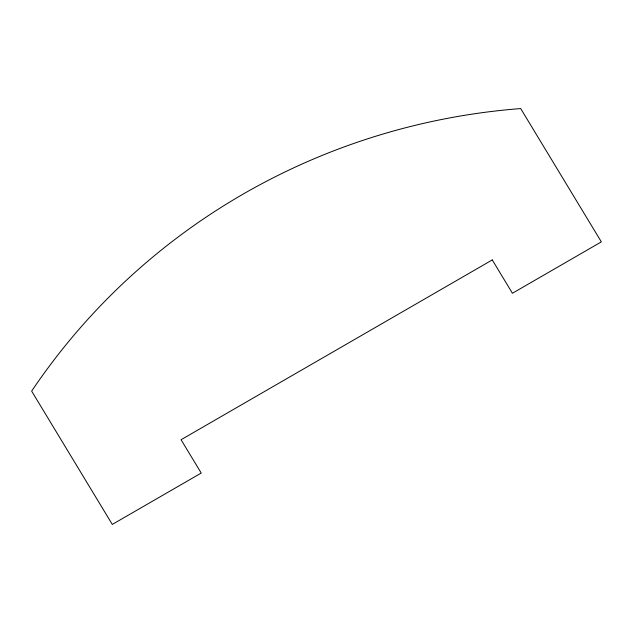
<?xml version="1.0" encoding="UTF-8"?>
<svg xmlns="http://www.w3.org/2000/svg" width="633" height="633" viewBox="0 0 633 633"><rect width="100%" height="100%" fill="white"/><g stroke="black" fill="none" stroke-linecap="round" stroke-linejoin="round"><path stroke-width="0.95" d="M492.268 259.926L181.062 439.729L201.223 473.049L112.302 524.425L31.65 391.123A665.671 650.392 29.1 0 1 520.698 108.575L601.35 241.877L512.429 293.253L492.268 259.926"/></g></svg>
